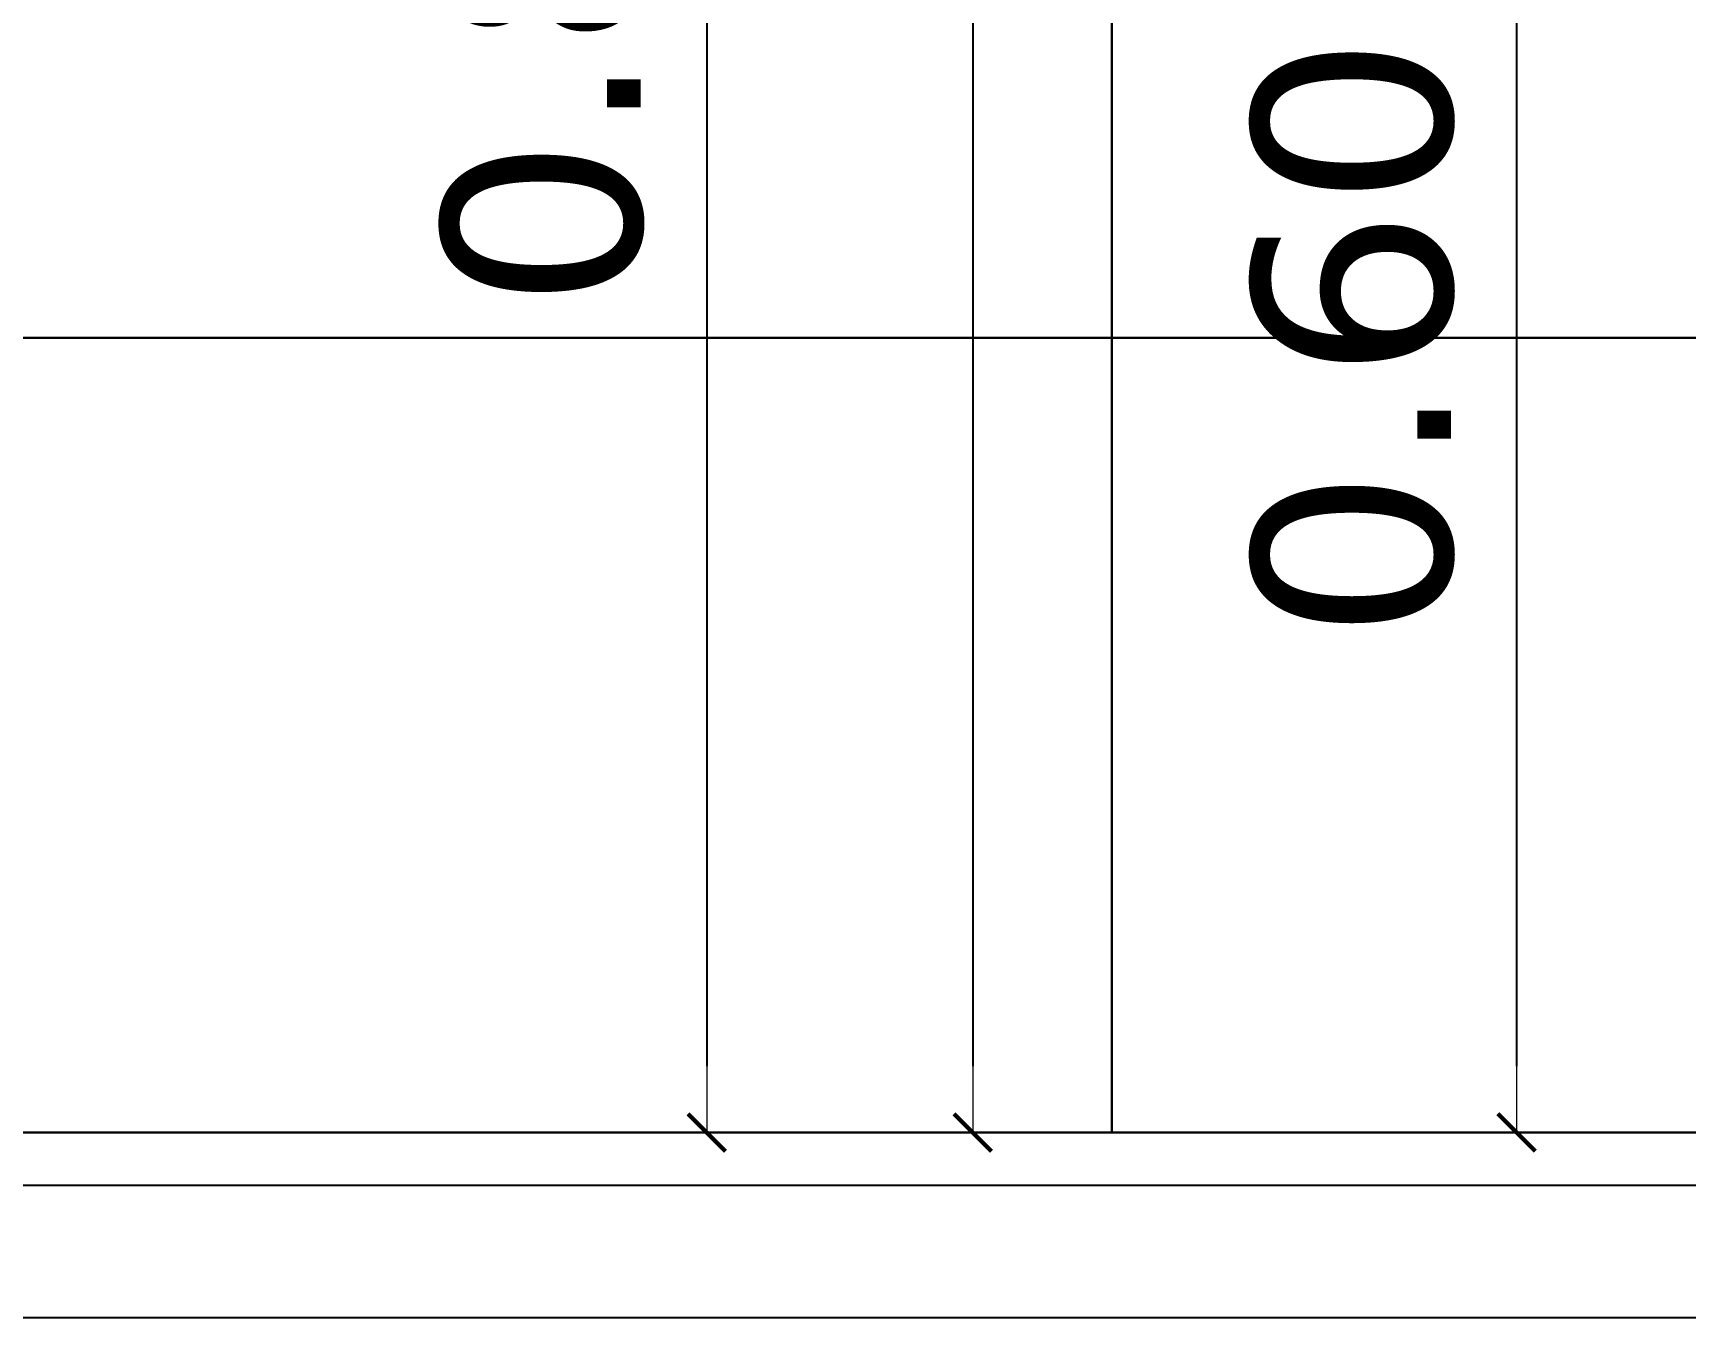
# Model space of a CAD drawing. Header units: metres. Extents: x 126 to 596, y -539 to -70.
# Drawn here: x 354.708 to 355.332, y -378.885 to -378.4 of the extents above; entities that cross this region are included whole.
import ezdxf

# ---------------------------------------------------------------- set-up
doc = ezdxf.new("R2010")
doc.units = ezdxf.units.M
doc.header["$LTSCALE"] = 10
doc.linetypes.add('HIDDEN', pattern=[0.375, 0.25, -0.125])
for name, color, linetype in [('A-Pisos', 1, 'Continuous'), ('Dr Ejes en bloque', 4, 'Continuous'), ('PISO', 251, 'Continuous'), ('TM-REVEST', 135, 'Continuous')]:
    doc.layers.add(name, color=color, linetype=linetype)
doc.layers.add('Dimension', color=3, linetype='Continuous', lineweight=5)
doc.styles.add('Verdana', font='verdana.ttf')
doc.dimstyles.new('ST-COTA-25', dxfattribs={"dimscale": 0.25, "dimtxt": 0.3, "dimasz": 0.1, "dimexe": 0.18, "dimexo": 0.0625, "dimgap": 0.09, "dimtad": 1, "dimzin": 1, "dimdsep": 46, "dimtxsty": 'Verdana', "dimblk1": 'COTA_N', "dimblk2": 'COTA_N', "dimsah": 1, "dimcen": 0.09, "dimclrd": 8, "dimclre": 8, "dimclrt": 7, "dimadec": 0, "dimazin": 0, "dimtfac": 1, "dimtix": 1, "dimtmove": 0, "dimatfit": 3, "dimldrblk": 'COTA_N', "dimfxl": 0.18, "dimtolj": 1, "dimtzin": 0, "dimarcsym": 0})

# ---------------------------------------------------------------- blocks, each defined once
blk = doc.blocks.new('COTA_N')
for p, q in [((0, 0.5), (0, -0.5)), ((-1, 0), (0, 0))]:
    blk.add_line(p, q)
at = {"color": 3, "const_width": 0.065}
blk.add_lwpolyline([(0.141, 0.141), (0.283, 0.283), (0, 0), (-0.141, -0.141), (-0.283, -0.283)], dxfattribs=at)
blk = doc.blocks.new('*D114')
at = {"layer": 'Defpoints', "color": 0, "transparency": 16777216}
for p in [(14.02267, 0.67), (14.02267, 0.07), (14.02267, 0.07)]:
    blk.add_point(p, dxfattribs=at)
at = {"layer": 'Dimension', "color": 8, "lineweight": -2, "transparency": 16777216}
for p, q in [((14.0383, 0.67), (14.06767, 0.67)), ((14.02267, 0.645), (14.02267, 0.095)), ((14.0383, 0.07), (14.06767, 0.07))]:
    blk.add_line(p, q, dxfattribs=at)
at = {"layer": 'Dimension', "color": 8, "lineweight": -2, "transparency": 16777216, "xscale": 0.025, "yscale": 0.025, "zscale": 0.025}
for p, rotation in [((14.02267, 0.67), 90), ((14.02267, 0.07), 270)]:
    blk.add_blockref('COTA_N', p, dxfattribs=dict(at, rotation=rotation))
at = {"layer": 'Dimension', "color": 2, "transparency": 16777216, "insert": (13.96113, 0.37), "char_height": 0.075, "attachment_point": 5, "rotation": 90, "style": 'Verdana'}
blk.add_mtext('\\A1;0.60', dxfattribs=at)
blk = doc.blocks.new('*D117')
at = {"layer": 'Defpoints', "color": 0, "transparency": 16777216}
for p in [(13.7415, 0.92), (13.63026, 0.07), (13.71692, 0.07)]:
    blk.add_point(p, dxfattribs=at)
at = {"layer": 'Dimension', "color": 8, "lineweight": -2, "transparency": 16777216}
for p, q in [((13.72588, 0.92), (13.67192, 0.92)), ((13.71692, 0.895), (13.71692, 0.095)), ((13.64589, 0.07), (13.76192, 0.07))]:
    blk.add_line(p, q, dxfattribs=at)
at = {"layer": 'Dimension', "color": 8, "lineweight": -2, "transparency": 16777216, "xscale": 0.025, "yscale": 0.025, "zscale": 0.025}
for p, rotation in [((13.71692, 0.92), 90), ((13.71692, 0.07), 270)]:
    blk.add_blockref('COTA_N', p, dxfattribs=dict(at, rotation=rotation))
at = {"layer": 'Dimension', "color": 2, "transparency": 16777216, "insert": (13.65521, 0.495), "char_height": 0.075, "attachment_point": 5, "rotation": 90, "style": 'Verdana'}
blk.add_mtext('\\A1;0.85', dxfattribs=at)
blk = doc.blocks.new('*D118')
at = {"layer": 'Defpoints', "color": 0, "transparency": 16777216}
for p in [(13.39064, 2.07), (13.48307, 0.07), (13.81736, 0.07)]:
    blk.add_point(p, dxfattribs=at)
at = {"layer": 'Dimension', "color": 8, "lineweight": -2, "transparency": 16777216}
for p, q in [((13.40627, 2.07), (13.86236, 2.07)), ((13.81736, 2.045), (13.81736, 0.095)), ((13.4987, 0.07), (13.86236, 0.07))]:
    blk.add_line(p, q, dxfattribs=at)
at = {"layer": 'Dimension', "color": 8, "lineweight": -2, "transparency": 16777216, "xscale": 0.025, "yscale": 0.025, "zscale": 0.025}
for p, rotation in [((13.81736, 2.07), 90), ((13.81736, 0.07), 270)]:
    blk.add_blockref('COTA_N', p, dxfattribs=dict(at, rotation=rotation))
at = {"layer": 'Dimension', "color": 2, "transparency": 16777216, "insert": (13.75579, 1.07), "char_height": 0.075, "attachment_point": 5, "rotation": 90, "style": 'Verdana'}
blk.add_mtext('\\A1;2.00', dxfattribs=at)
blk = doc.blocks.new('niveles')
at = {"layer": 'PISO', "linetype": 'HIDDEN'}
blk.add_line((572.15201, -279.93365), (533.45527, -279.93365), dxfattribs=at)
blk = doc.blocks.new('A$C62401038')
at = {"color": 2}
for p, q in [((14.85775, 0.07), (12.28506, 0.07)), ((12.28977, 0.07), (14.74803, 0.07))]:
    blk.add_line(p, q, dxfattribs=at)
at = {"color": 5}
blk.add_line((14.14989, 0), (12.18977, 0), dxfattribs=at)
at = {"layer": 'A-Pisos'}
blk.add_line((14.85775, 0.05), (12.28506, 0.05), dxfattribs=at)
at = {"layer": 'TM-REVEST', "color": 35}
for points in [[(13.8699, 0.37), (13.8699, 0.37), (13.2699, 0.37), (13.2699, 0.67), (13.8699, 0.67), (13.8699, 0.37)], [(14.4699, 0.37), (14.4699, 0.37), (13.8699, 0.37), (13.8699, 0.67), (14.4699, 0.67), (14.4699, 0.37)], [(13.8699, 0.07), (13.8699, 0.07), (13.2699, 0.07), (13.2699, 0.37), (13.8699, 0.37), (13.8699, 0.07)], [(14.4699, 0.07), (14.4699, 0.07), (13.8699, 0.07), (13.8699, 0.37), (14.4699, 0.37), (14.4699, 0.07)]]:
    blk.add_lwpolyline(points, dxfattribs=at)
at = {"layer": 'Dimension'}
for base, p1, p2, picture, middle in [((13.81736, 0.07), (13.39064, 2.07), (13.48307, 0.07), '*D118', (13.75579, 1.07)), ((13.71692, 0.07), (13.7415, 0.92), (13.63026, 0.07), '*D117', (13.65521, 0.495)), ((14.02267, 0.07), (14.02267, 0.67), (14.02267, 0.07), '*D114', (13.96113, 0.37))]:
    dim = blk.add_linear_dim(base=base, p1=p1, p2=p2, angle=90, dimstyle='ST-COTA-25', override={"dimclrt": 2}, dxfattribs=at)
    dim.commit()
    dim.dimension.update_dxf_attribs({"geometry": picture, "text_midpoint": middle})

msp = doc.modelspace()

# ---------------------------------------------------------------- block references
msp.add_blockref('A$C62401038', (341.24563, -378.88478, 0))
at = {"layer": 'Dr Ejes en bloque'}
msp.add_blockref('niveles', (-195.60798, -98.88116, 0), dxfattribs=at)

doc.saveas('drawing.dxf')
